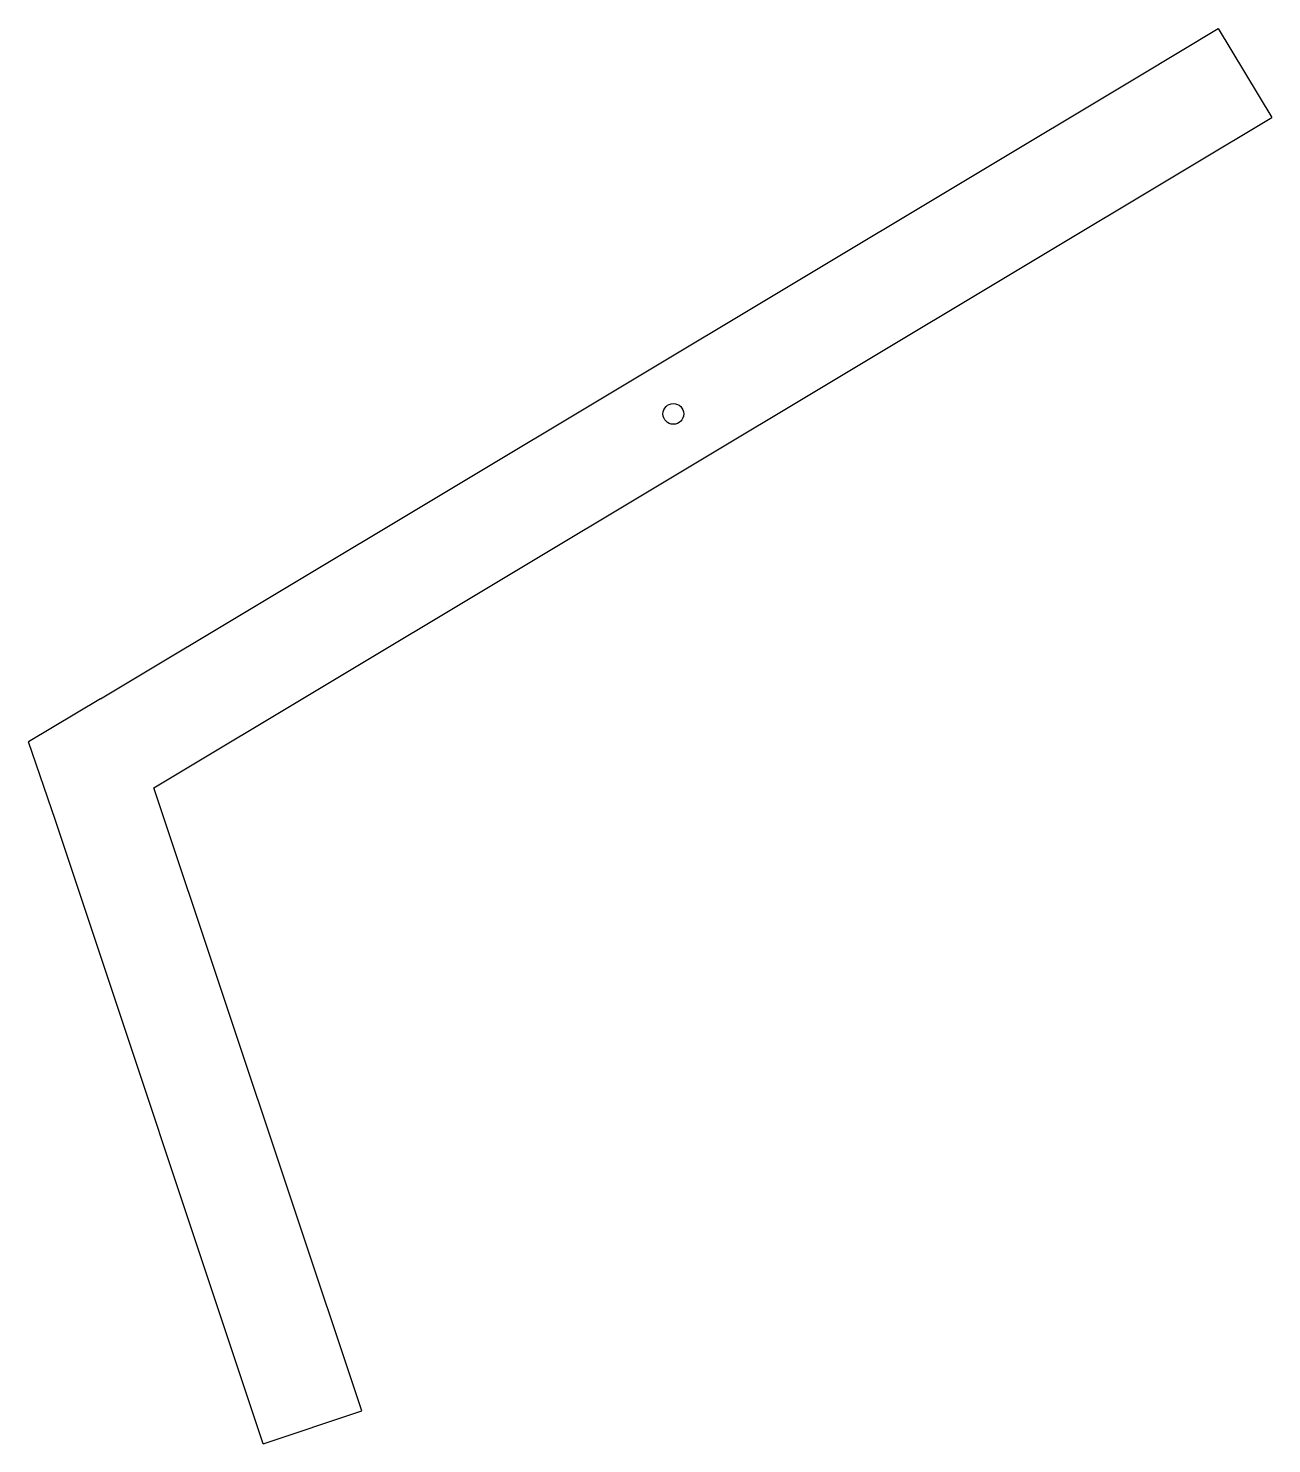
# Model space of a CAD drawing. Header units: millimetres. Extents: x -112 to 8, y -63 to 73.
import ezdxf

# ---------------------------------------------------------------- set-up
doc = ezdxf.new("R2010")
doc.units = ezdxf.units.MM
doc.layers.get('0').update_dxf_attribs({"linetype": 'CONTINUOUS'})

msp = doc.modelspace()

# ---------------------------------------------------------------- linework, layer by layer
for p, q in [((-5.14, 68.57), (2.45, 73.13)), ((2.45, 73.13), (7.6, 64.56)), ((-105.14, 8.57), (-5.14, 68.57)), ((0, 60), (7.6, 64.56)), ((-100, 0), (0, 60)), ((-105.14, 8.57), (-112.09, 4.41)), ((-109.49, -3.16), (-112.09, 4.41)), ((-80, -60), (-100, 0)), ((-89.49, -63.16), (-109.49, -3.16)), ((-89.49, -63.16), (-80, -60))]:
    msp.add_line(p, q)
msp.add_circle((-50, 36), 1)

doc.saveas('drawing.dxf')
